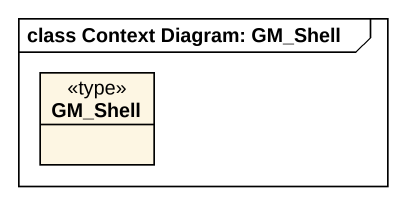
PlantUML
@startuml
mainframe class Context Diagram: GM_Shell
hide circle
hide empty members
class GM_Shell <<type>>
@enduml
